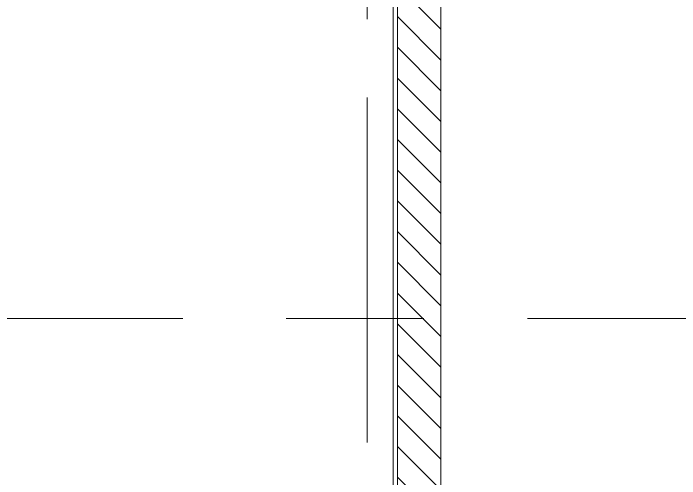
# Model space of a CAD drawing. Header units: millimetres. Extents: x 81037 to 284518, y -8553 to 29000.
# Drawn here: x 109079 to 112150, y 17413 to 19556 of the extents above; entities that cross this region are included whole.
import ezdxf

# ---------------------------------------------------------------- set-up
doc = ezdxf.new("R2010")
doc.units = ezdxf.units.MM
doc.linetypes.add('Осевая', pattern=[3175, 635, -476.25, 1587.5, -476.25])
doc.layers.add('A-FLOR-1', color=7, linetype='Continuous', lineweight=9, true_color=0xaaaaaa)
for name, color, linetype, lineweight in [('I-WALL', 7, 'Continuous', 9), ('Оси', 7, 'Continuous', 9), ('Оси-2', 7, 'Осевая', 9)]:
    doc.layers.add(name, color=color, linetype=linetype, lineweight=lineweight)

msp = doc.modelspace()

# ---------------------------------------------------------------- hatches: boundary and pattern name
at = {"layer": 'I-WALL'}
h = msp.add_hatch(dxfattribs=at)
h.set_pattern_fill('FP_4', color=256, style=0, pattern_type=2)
h.set_pattern_definition([(135, (0, 0), (-70.71068, -70.71068), [])])
h.paths.add_polyline_path([(110927.7, 13900), (111050, 13900), (111050, 20900), (110850, 20900), (110850, 13900)])

# ---------------------------------------------------------------- linework, layer by layer
at = {"layer": 'A-FLOR-1'}
msp.add_line((110829, 14011), (110829, 20308), dxfattribs=at)
at = {"layer": 'I-WALL'}
for p, q in [((110850, 20900), (110850, 13980)), ((111050, 13900), (111050, 20900))]:
    msp.add_line(p, q, dxfattribs=at)
at = {"layer": 'Оси'}
msp.add_line((110710, 19528.3), (110710, 22028.3), dxfattribs=at)
at = {"layer": 'Оси-2'}
for p, q in [((110710, 593.7), (110710, 19528.3)), ((84936.7, 18150), (122760, 18150))]:
    msp.add_line(p, q, dxfattribs=at)

doc.saveas('drawing.dxf')
